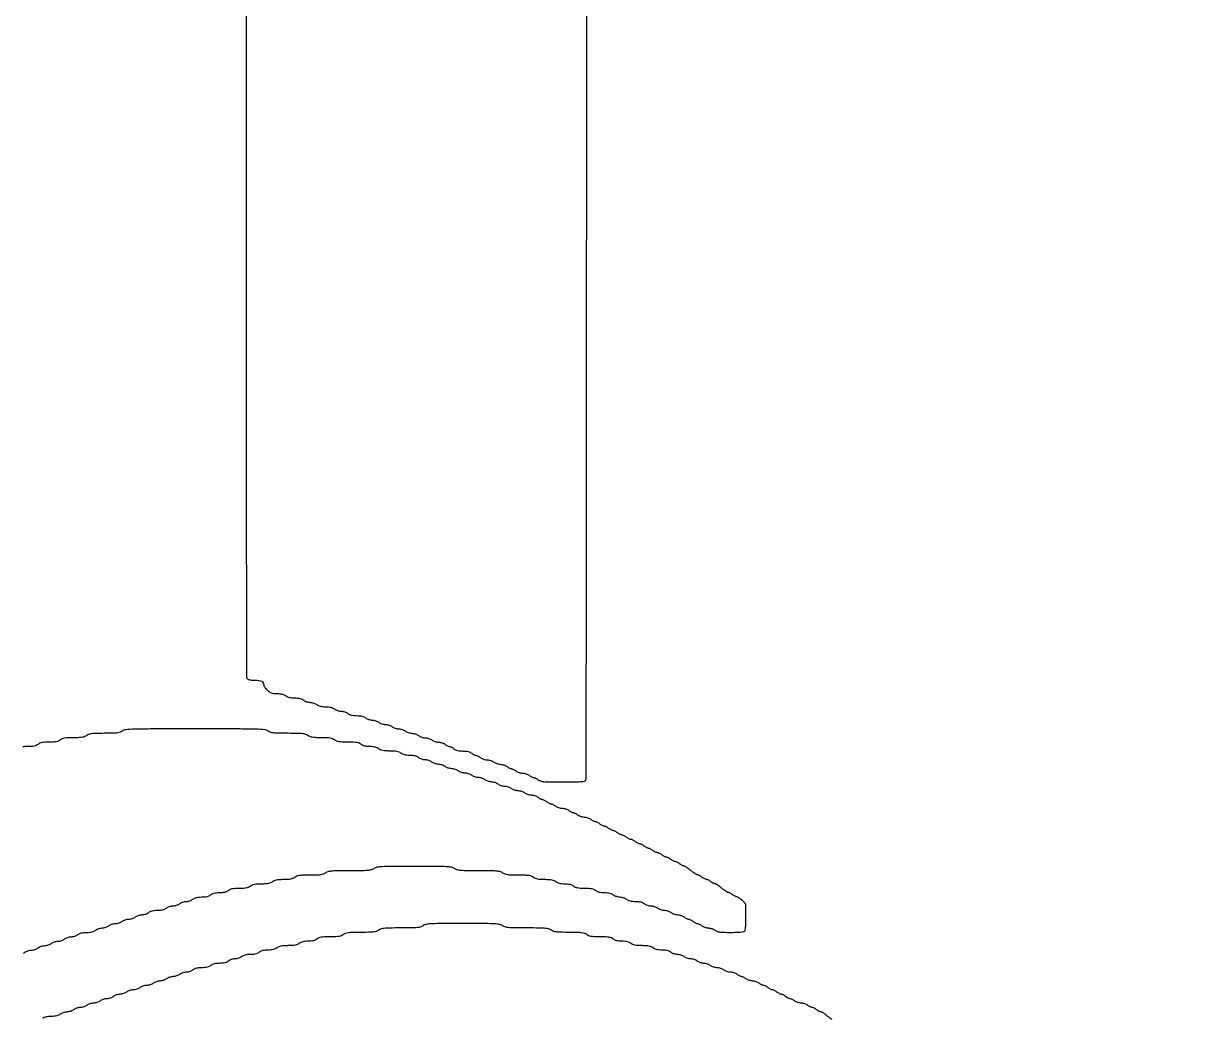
# Model space of a CAD drawing. Header units: millimetres. Extents: x 0 to 1000, y 0 to 588.
# Drawn here: x 643 to 827.9, y 154.7 to 311.2 of the extents above; entities that cross this region are included whole.
import ezdxf

# ---------------------------------------------------------------- set-up
doc = ezdxf.new("R2010")
doc.units = ezdxf.units.MM

msp = doc.modelspace()

# ---------------------------------------------------------------- linework, layer by layer
for points in [[(273.277, 483.9348, 0.000002), (273.2766, 337.614, 0.000002), (273.277, 191.2931, 0.198911)], [(677.9378, 384.1605, -0.000004), (677.9814, 359.4812, -0.000291)], [(678.0146, 331.4204, -0.000149), (678.025, 296.2615, 0.0001), (678.0339, 251.8119, 0.000492), (678.0687, 226.698, 0.00003), (678.113, 208.4186, 0.198266), (678.2336, 208.1285, 0.129855), (678.3728, 208.0476, 0.023553), (678.667, 207.9812, 0.023967), (679.0278, 207.9352, 0.019709), (679.4159, 207.9199, -0.028471), (680.0685, 207.8828, -0.089713), (680.4867, 207.7567, -0.145564), (680.7204, 207.5341, -0.130954), (680.8067, 207.2104, 0.118395), (680.8422, 207.0626, 0.028796), (680.9696, 206.8446, 0.027921), (681.1489, 206.6049, 0.024627), (681.3612, 206.3759, 0.030417), (681.7008, 206.082, 0.077115), (681.9867, 205.9263, 0.066691), (682.3306, 205.8525, 0.018568), (682.8824, 205.8299, -0.02012), (683.3539, 205.8089, -0.039058), (683.7256, 205.748, -0.047984), (684.0275, 205.6424, -0.057912), (684.2837, 205.486, 0.057976), (684.5384, 205.3305, 0.046828), (684.8408, 205.224, 0.038533), (685.2113, 205.1612, 0.020712), (685.6746, 205.1383, -0.020712), (686.1377, 205.1153, -0.038533), (686.5083, 205.0525, -0.046828), (686.8107, 204.946, -0.057976), (687.0653, 204.7906, 0.05391), (687.2759, 204.6597, 0.031665), (687.551, 204.5482, 0.031362), (687.8437, 204.4707, 0.045942), (688.1085, 204.4429, -0.045942), (688.3733, 204.4151, -0.031362), (688.6658, 204.3376, -0.031665), (688.941, 204.2261, -0.05391), (689.1516, 204.0952, 0.057976), (689.4063, 203.9397, 0.046828), (689.7087, 203.8332, 0.038533), (690.0792, 203.7704, 0.020712), (690.5424, 203.7474, -0.020712), (691.0056, 203.7246, -0.038533), (691.376, 203.6617, -0.046828), (691.6785, 203.5553, -0.057976), (691.9332, 203.3997, 0.05391), (692.1438, 203.2689, 0.031665), (692.4189, 203.1574, 0.031362), (692.7116, 203.0798, 0.045942), (692.9763, 203.052, -0.045942), (693.2411, 203.0243, -0.031362), (693.5337, 202.9467, -0.031665), (693.8089, 202.8352, -0.05391), (694.0195, 202.7044, 0.057976), (694.2741, 202.5489, 0.046828), (694.5765, 202.4425, 0.038533), (694.9471, 202.3796, 0.020712), (695.4102, 202.3567, -0.020712), (695.8735, 202.3337, -0.038533), (696.2439, 202.2709, -0.046828), (696.5464, 202.1644, -0.057976), (696.8011, 202.0089, 0.05391), (697.0116, 201.878, 0.031665), (697.2868, 201.7665, 0.031362), (697.5794, 201.689, 0.045942), (697.8442, 201.6612, -0.045942), (698.109, 201.6334, -0.031362), (698.4016, 201.5559, -0.031665), (698.6767, 201.4444, -0.05391), (698.8873, 201.3135, 0.05391), (699.0979, 201.1827, 0.031665), (699.3731, 201.0712, 0.031362), (699.6656, 200.9936, 0.045942), (699.9304, 200.9658, -0.045942), (700.1952, 200.9381, -0.031362), (700.4879, 200.8605, -0.031665), (700.7629, 200.749, -0.05391), (700.9736, 200.6182, 0.05391), (701.1841, 200.4872, 0.031665), (701.4593, 200.3757, 0.031362), (701.7519, 200.2981, 0.045942), (702.0166, 200.2704, -0.045942), (702.2814, 200.2426, -0.031362), (702.5741, 200.1651, -0.031665), (702.8493, 200.0535, -0.05391), (703.0598, 199.9227, 0.05391), (703.2703, 199.7918, 0.031665), (703.5455, 199.6803, 0.031362), (703.8382, 199.6028, 0.045942), (704.1029, 199.575, -0.045942), (704.3676, 199.5472, -0.031362), (704.6603, 199.4697, -0.031665), (704.9355, 199.3582, -0.05391), (705.146, 199.2273, 0.05391), (705.3565, 199.0965, 0.031665), (705.6317, 198.985, 0.031362), (705.9244, 198.9074, 0.045942), (706.1892, 198.8796, -0.045942), (706.4539, 198.8519, -0.031362), (706.7465, 198.7743, -0.031665), (707.0217, 198.6628, -0.05391), (707.2322, 198.5318, 0.05391), (707.4428, 198.401, 0.031665), (707.718, 198.2895, 0.031362), (708.0106, 198.2119, 0.045942), (708.2754, 198.1842, -0.045942), (708.5401, 198.1564, -0.031362), (708.8328, 198.0788, -0.031665), (709.1079, 197.9673, -0.05391), (709.3185, 197.8365, 0.025088), (709.504, 197.7057, 0.024961), (709.7021, 197.5941, 0.025753), (709.8844, 197.5143, 0.082945), (710.0139, 197.4888, -0.082945), (710.1433, 197.4632, -0.025753), (710.3258, 197.3835, -0.024961), (710.5237, 197.2718, -0.025088), (710.7093, 197.1411, 0.057976), (710.964, 196.9856, 0.046828), (711.2664, 196.8791, 0.038533), (711.6369, 196.8163, 0.020712), (712.1001, 196.7933, -0.020712), (712.5633, 196.7704, -0.038533), (712.9338, 196.7076, -0.046828), (713.2363, 196.6011, -0.057976), (713.4909, 196.4456, 0.025088), (713.6765, 196.315, 0.024961), (713.8745, 196.2033, 0.025753), (714.0569, 196.1235, 0.082945), (714.1864, 196.098, -0.082945), (714.3159, 196.0723, -0.025753), (714.4982, 195.9926, -0.024961), (714.6962, 195.8809, -0.025088), (714.8818, 195.7503, 0.05391), (715.0923, 195.6194, 0.031665), (715.3674, 195.5079, 0.031362), (715.6601, 195.4304, 0.045942), (715.9249, 195.4026, -0.045942), (716.1896, 195.3747, -0.031362), (716.4823, 195.2972, -0.031665), (716.7574, 195.1857, -0.05391), (716.968, 195.0548, 0.05391), (717.1786, 194.924, 0.031665), (717.4536, 194.8124, 0.031362), (717.7463, 194.7349, 0.045942), (718.0111, 194.7071, -0.045942), (718.2759, 194.6794, -0.031362), (718.5685, 194.6018, -0.031665), (718.8436, 194.4903, -0.05391), (719.0543, 194.3594, 0.025088), (719.2398, 194.2287, 0.024961), (719.4377, 194.1171, 0.025753), (719.6202, 194.0373, 0.082945), (719.7496, 194.0118, -0.082945), (719.8791, 193.9861, -0.025753), (720.0614, 193.9064, -0.024961), (720.2595, 193.7947, -0.025088), (720.445, 193.664, 0.05391), (720.6556, 193.5331, 0.031665), (720.9307, 193.4216, 0.031362), (721.2234, 193.3441, 0.045942), (721.4882, 193.3163, -0.045942), (721.753, 193.2885, -0.031362), (722.0455, 193.211, -0.031665), (722.3207, 193.0995, -0.05391), (722.5313, 192.9686, 0.025088), (722.7169, 192.838, 0.024961), (722.9148, 192.7262, 0.025753), (723.0972, 192.6464, 0.082945), (723.2267, 192.6209, -0.082945), (723.3561, 192.5953, -0.025753), (723.5386, 192.5156, -0.024961), (723.7365, 192.4039, -0.025088), (723.922, 192.2732, 0.097128), (724.2945, 192.084, 0.046796), (724.8231, 191.9861, 0.019787), (725.7272, 191.9409, 0.002295), (727.7555, 191.9294, 0.003413), (729.351, 191.9385, 0.011047), (730.4098, 191.9751, 0.010173), (731.1468, 192.0319, 0.173719), (731.363, 192.1342, 0.198537), (731.484, 192.4257, 0.000011), (731.5272, 222.7923, 0.000297), (731.5608, 264.4171, 0.00006), (731.5678, 338.3007, 0.000031), (731.5593, 434.6361, 0.00055)], [(643.044, 165.0213, 0.05391), (643.2545, 165.1522, -0.05391), (643.465, 165.2831, -0.031665), (643.7402, 165.3946, -0.031362), (644.0328, 165.4722, -0.045942), (644.2976, 165.4999, 0.045942), (644.5623, 165.5277, 0.031362), (644.855, 165.6053, 0.031665), (645.1302, 165.7168, 0.05391), (645.3407, 165.8476, -0.05391), (645.5513, 165.9785, -0.031665), (645.8264, 166.09, -0.031362), (646.1191, 166.1675, -0.045942), (646.3838, 166.1953, 0.045942), (646.6486, 166.2231, 0.031362), (646.9412, 166.3006, 0.031665), (647.2164, 166.4121, 0.05391), (647.427, 166.543, -0.05391), (647.6375, 166.6738, -0.031665), (647.9127, 166.7854, -0.031362), (648.2053, 166.8629, -0.045942), (648.4701, 166.8907, 0.045942), (648.7348, 166.9184, 0.031362), (649.0275, 166.996, 0.031665), (649.3027, 167.1075, 0.05391), (649.5132, 167.2385, -0.05391), (649.7237, 167.3693, -0.031665), (649.9989, 167.4808, -0.031362), (650.2916, 167.5584, -0.045942), (650.5563, 167.5861, 0.045942), (650.821, 167.6139, 0.031362), (651.1137, 167.6915, 0.031665), (651.3889, 167.803, 0.05391), (651.5994, 167.9338, -0.057976), (651.8541, 168.0892, -0.046828), (652.1566, 168.1957, -0.038533), (652.527, 168.2585, -0.020712), (652.9902, 168.2815, 0.020712), (653.4534, 168.3045, 0.038533), (653.8239, 168.3673, 0.046828), (654.1263, 168.4738, 0.057976), (654.3811, 168.6292, -0.05391), (654.5916, 168.7602, -0.031665), (654.8668, 168.8717, -0.031362), (655.1594, 168.9492, -0.045942), (655.4241, 168.977, 0.045942), (655.6889, 169.0048, 0.031362), (655.9816, 169.0823, 0.031665), (656.2568, 169.1938, 0.05391), (656.4673, 169.3247, -0.05391), (656.6778, 169.4555, -0.031665), (656.953, 169.567, -0.031362), (657.2457, 169.6446, -0.045942), (657.5104, 169.6724, 0.045942), (657.7751, 169.7001, 0.031362), (658.0678, 169.7777, 0.031665), (658.343, 169.8892, 0.05391), (658.5535, 170.02, -0.05391), (658.7641, 170.1509, -0.031665), (659.0392, 170.2624, -0.031362), (659.3319, 170.3399, -0.045942), (659.5967, 170.3678, 0.045942), (659.8614, 170.3956, 0.031362), (660.154, 170.4731, 0.031665), (660.4292, 170.5847, 0.05391), (660.6398, 170.7155, -0.05391), (660.8503, 170.8464, -0.031665), (661.1255, 170.9579, -0.031362), (661.4181, 171.0354, -0.045942), (661.6829, 171.0632, 0.045942), (661.9477, 171.091, 0.031362), (662.2403, 171.1685, 0.031665), (662.5154, 171.28, 0.05391), (662.726, 171.4109, -0.057976), (662.9807, 171.5663, -0.046828), (663.2832, 171.6728, -0.038533), (663.6536, 171.7356, -0.020712), (664.1168, 171.7586, 0.020712), (664.58, 171.7815, 0.038533), (664.9505, 171.8443, 0.046828), (665.2529, 171.9508, 0.057976), (665.5076, 172.1063, -0.05391), (665.7182, 172.2372, -0.031665), (665.9934, 172.3487, -0.031362), (666.2859, 172.4263, -0.045942), (666.5507, 172.454, 0.045942), (666.8155, 172.4818, 0.031362), (667.1082, 172.5593, 0.031665), (667.3833, 172.6709, 0.05391), (667.5939, 172.8017, -0.05391), (667.8044, 172.9326, -0.031665), (668.0796, 173.0441, -0.031362), (668.3723, 173.1216, -0.045942), (668.6369, 173.1494, 0.045942), (668.9017, 173.1772, 0.031362), (669.1944, 173.2547, 0.031665), (669.4696, 173.3662, 0.05391), (669.6801, 173.4971, -0.057976), (669.9347, 173.6526, -0.046828), (670.2372, 173.7591, -0.038533), (670.6077, 173.8219, -0.020712), (671.0709, 173.8449, 0.020712), (671.5341, 173.8677, 0.038533), (671.9046, 173.9306, 0.046828), (672.207, 174.0371, 0.057976), (672.4618, 174.1926, -0.057976), (672.7164, 174.348, -0.046828), (673.0188, 174.4545, -0.038533), (673.3894, 174.5173, -0.020712), (673.8525, 174.5402, 0.020712), (674.3158, 174.5632, 0.038533), (674.6862, 174.626, 0.046828), (674.9887, 174.7325, 0.057976), (675.2433, 174.8879, -0.063663), (675.5248, 175.0554, -0.053074), (675.8572, 175.1594, -0.036266), (676.3074, 175.2159, -0.011617), (676.9819, 175.2356, 0.011617), (677.6563, 175.2554, 0.036266), (678.1066, 175.3119, 0.053074), (678.4389, 175.4159, 0.063663), (678.7204, 175.5834, -0.063663), (679.0018, 175.7508, -0.053074), (679.3343, 175.8548, -0.036266), (679.7845, 175.9114, -0.011617), (680.4589, 175.9311, 0.011617), (681.1333, 175.9507, 0.036266), (681.5837, 176.0072, 0.053074), (681.916, 176.1113, 0.063663), (682.1974, 176.2788, -0.063663), (682.4789, 176.4462, -0.053074), (682.8113, 176.5503, -0.036266), (683.2616, 176.6068, -0.011617), (683.9359, 176.6264, 0.011617), (684.6104, 176.6461, 0.036266), (685.0607, 176.7027, 0.053074), (685.393, 176.8067, 0.063663), (685.6746, 176.9741, -0.076002), (685.9931, 177.1532, -0.054674), (686.3889, 177.2547, -0.029102), (686.9935, 177.3055, -0.005414), (688.1085, 177.3219, 0.005414), (689.2234, 177.3383, 0.029102), (689.8281, 177.389, 0.054674), (690.2238, 177.4906, 0.076002), (690.5424, 177.6696, -0.097022), (690.9146, 177.8589, -0.046599), (691.4434, 177.9571, -0.019784), (692.3469, 178.0033, -0.002313), (694.3672, 178.0173, 0.002313), (696.3874, 178.0313, 0.019784), (697.2909, 178.0774, 0.046599), (697.8197, 178.1758, 0.097022), (698.1919, 178.365, -0.120963), (698.6334, 178.5637, -0.032016), (699.4071, 178.6557, -0.012496), (700.8234, 178.6972, -0.001071), (704.4506, 178.705, -0.001071), (708.0777, 178.6972, -0.012496), (709.494, 178.6557, -0.032016), (710.2678, 178.5637, -0.120963), (710.7093, 178.365, 0.097022), (711.0815, 178.1758, 0.046599), (711.6103, 178.0774, 0.019784), (712.5139, 178.0313, 0.002313), (714.5341, 178.0173, -0.002313), (716.5543, 178.0033, -0.019784), (717.4578, 177.9571, -0.046599), (717.9865, 177.8589, -0.097022), (718.3588, 177.6696, 0.076002), (718.6773, 177.4906, 0.054674), (719.0732, 177.389, 0.029102), (719.6778, 177.3383, 0.005414), (720.7928, 177.3219, -0.005414), (721.9077, 177.3055, -0.029102), (722.5124, 177.2547, -0.054674), (722.9082, 177.1532, -0.076002), (723.2267, 176.9741, 0.063663), (723.5081, 176.8067, 0.053074), (723.8404, 176.7027, 0.036266), (724.2908, 176.6461, 0.011617), (724.9652, 176.6264, -0.011617), (725.6396, 176.6068, -0.036266), (726.09, 176.5503, -0.053074), (726.4223, 176.4462, -0.063663), (726.7037, 176.2788, 0.057976), (726.9584, 176.1233, 0.046828), (727.2609, 176.0168, 0.038533), (727.6313, 175.954, 0.020712), (728.0946, 175.9311, -0.020712), (728.5577, 175.9081, -0.038533), (728.9283, 175.8453, -0.046828), (729.2306, 175.7388, -0.057976), (729.4854, 175.5834, 0.063663), (729.7669, 175.4159, 0.053074), (730.0992, 175.3119, 0.036266), (730.5495, 175.2554, 0.011617), (731.2239, 175.2356, -0.011617), (731.8984, 175.2159, -0.036266), (732.3486, 175.1594, -0.053074), (732.681, 175.0554, -0.063663), (732.9624, 174.8879, 0.057976), (733.2171, 174.7325, 0.046828), (733.5196, 174.626, 0.038533), (733.89, 174.5632, 0.020712), (734.3533, 174.5402, -0.020712), (734.8164, 174.5173, -0.038533), (735.187, 174.4545, -0.046828), (735.4894, 174.348, -0.057976), (735.744, 174.1926, 0.05391), (735.9547, 174.0617, 0.031665), (736.2298, 173.9502, 0.031362), (736.5224, 173.8726, 0.045942), (736.7872, 173.8449, -0.045942), (737.052, 173.8171, -0.031362), (737.3446, 173.7395, -0.031665), (737.6197, 173.628, -0.05391), (737.8303, 173.4971, 0.057976), (738.085, 173.3417, 0.046828), (738.3875, 173.2352, 0.038533), (738.7579, 173.1724, 0.020712), (739.2212, 173.1494, -0.020712), (739.6843, 173.1264, -0.038533), (740.0549, 173.0636, -0.046828), (740.3572, 172.9571, -0.057976), (740.6119, 172.8017, 0.05391), (740.8225, 172.6709, 0.031665), (741.0977, 172.5593, 0.031362), (741.3903, 172.4818, 0.045942), (741.655, 172.454, -0.045942), (741.9198, 172.4263, -0.031362), (742.2125, 172.3487, -0.031665), (742.4876, 172.2372, -0.05391), (742.6982, 172.1063, 0.05391), (742.9087, 171.9754, 0.031665), (743.1839, 171.8639, 0.031362), (743.4766, 171.7863, 0.045942), (743.7413, 171.7586, -0.045942), (744.006, 171.7308, -0.031362), (744.2987, 171.6532, -0.031665), (744.5739, 171.5417, -0.05391), (744.7844, 171.4109, 0.05391), (744.9949, 171.28, 0.031665), (745.2701, 171.1685, 0.031362), (745.5628, 171.091, 0.045942), (745.8276, 171.0632, -0.045942), (746.0923, 171.0354, -0.031362), (746.3849, 170.9579, -0.031665), (746.6601, 170.8464, -0.05391), (746.8706, 170.7155, 0.025088), (747.0562, 170.5848, 0.024961), (747.2542, 170.4731, 0.025753), (747.4366, 170.3934, 0.082945), (747.5661, 170.3678, -0.082945), (747.6955, 170.3422, -0.025753), (747.8779, 170.2624, -0.024961), (748.0759, 170.1508, -0.025088), (748.2615, 170.02, 0.025088), (748.447, 169.8894, 0.024961), (748.645, 169.7777, 0.025753), (748.8274, 169.698, 0.082945), (748.9568, 169.6724, -0.082945), (749.0863, 169.6468, -0.025753), (749.2687, 169.567, -0.024961), (749.4668, 169.4553, -0.025088), (749.6523, 169.3247, 0.05391), (749.8628, 169.1938, 0.031665), (750.138, 169.0823, 0.031362), (750.4307, 169.0048, 0.045942), (750.6953, 168.977, -0.045942), (750.9601, 168.9492, -0.031362), (751.2528, 168.8717, -0.031665), (751.528, 168.7602, -0.05391), (751.7385, 168.6292, 0.076075), (752.0574, 168.45, 0.055116), (752.453, 168.349, 0.029148), (753.0583, 168.2996, 0.005341), (754.1811, 168.2854, 0.006849), (755.0779, 168.2959, 0.016662), (755.738, 168.3348, 0.017494), (756.2132, 168.3956, 0.157103), (756.3978, 168.4901, 0.157073), (756.4924, 168.6747, 0.017189), (756.5539, 169.1536, 0.016518), (756.5941, 169.8172, 0.006845), (756.6064, 170.7161), (756.6064, 172.7335), (756.0331, 173.2891, 0.019878), (755.7951, 173.5022, 0.023697), (755.554, 173.6827, 0.023422), (755.3399, 173.8136, 0.122235), (755.2073, 173.8487, -0.086458), (755.0812, 173.8726, -0.025927), (754.9013, 173.9513, -0.025143), (754.7051, 174.0621, -0.024826), (754.5202, 174.1926, 0.023325), (754.3363, 174.323, 0.024292), (754.1436, 174.4337, 0.024901), (753.9686, 174.5127, 0.089602), (753.8488, 174.5364, -0.127395), (753.7132, 174.5739, -0.014214), (753.4377, 174.7434, -0.016549), (753.1169, 174.9691, -0.012705), (752.7817, 175.2356, 0.012705), (752.4463, 175.5022, 0.016549), (752.1255, 175.7279, 0.014214), (751.85, 175.8974, 0.127395), (751.7144, 175.9349, -0.089602), (751.5946, 175.9585, -0.024901), (751.4195, 176.0376, -0.024292), (751.2269, 176.1483, -0.023325), (751.0431, 176.2788, 0.025088), (750.8576, 176.4095, 0.024961), (750.6596, 176.5211, 0.025753), (750.4771, 176.6009, 0.082945), (750.3477, 176.6264, -0.082945), (750.2182, 176.6521, -0.025753), (750.0359, 176.7318, -0.024961), (749.8378, 176.8435, -0.025088), (749.6523, 176.9741, 0.023325), (749.4685, 177.1045, 0.024292), (749.2758, 177.2154, 0.024901), (749.1007, 177.2944, 0.089602), (748.981, 177.318, -0.127395), (748.8453, 177.3556, -0.014214), (748.5698, 177.525, -0.016549), (748.2492, 177.7507, -0.012705), (747.9138, 178.0173, 0.012705), (747.5784, 178.2839, 0.016549), (747.2576, 178.5096, 0.014214), (746.9821, 178.6791, 0.127395), (746.8465, 178.7166, -0.089602), (746.7268, 178.7402, -0.024901), (746.5517, 178.8191, -0.024292), (746.359, 178.93, -0.023325), (746.1752, 179.0604, 0.025088), (745.9897, 179.1911, 0.024961), (745.7917, 179.3028, 0.025753), (745.6092, 179.3825, 0.082945), (745.4798, 179.4081, -0.082945), (745.3503, 179.4336, -0.025753), (745.168, 179.5134, -0.024961), (744.9699, 179.6252, -0.025088), (744.7844, 179.7558, 0.025088), (744.5989, 179.8865, 0.024961), (744.4008, 179.9982, 0.025753), (744.2185, 180.078, 0.082945), (744.089, 180.1035, -0.082945), (743.9595, 180.1291, -0.025753), (743.7771, 180.2088, -0.024961), (743.5791, 180.3205, -0.025088), (743.3936, 180.4513, 0.025088), (743.208, 180.5819, 0.024961), (743.01, 180.6936, 0.025753), (742.8277, 180.7733, 0.082945), (742.6982, 180.799, -0.082945), (742.5687, 180.8245, -0.025753), (742.3863, 180.9043, -0.024961), (742.1883, 181.0159, -0.025088), (742.0027, 181.1466, 0.025088), (741.8172, 181.2773, 0.024961), (741.6192, 181.389, 0.025753), (741.4368, 181.4688, 0.082945), (741.3074, 181.4943, -0.082945), (741.1779, 181.52, -0.025753), (740.9955, 181.5996, -0.024961), (740.7975, 181.7114, -0.025088), (740.6119, 181.842, 0.025088), (740.4264, 181.9727, 0.024961), (740.2284, 182.0845, 0.025753), (740.046, 182.1642, 0.082945), (739.9165, 182.1898, -0.082945), (739.7871, 182.2153, -0.025753), (739.6046, 182.2951, -0.024961), (739.4067, 182.4067, -0.025088), (739.2212, 182.5375, 0.025088), (739.0355, 182.6681, 0.024961), (738.8376, 182.7798, 0.025753), (738.6551, 182.8595, 0.082945), (738.5257, 182.8852, -0.082945), (738.3962, 182.9108, -0.025753), (738.2139, 182.9905, -0.024961), (738.0159, 183.1022, -0.025088), (737.8303, 183.2328, 0.025088), (737.6448, 183.3636, 0.024961), (737.4468, 183.4752, 0.025753), (737.2643, 183.555, 0.082945), (737.1349, 183.5805, -0.082945), (737.0054, 183.6062, -0.025753), (736.8231, 183.6858, -0.024961), (736.625, 183.7976, -0.025088), (736.4395, 183.9283, 0.025088), (736.2539, 184.0589, 0.024961), (736.0559, 184.1707, 0.025753), (735.8736, 184.2504, 0.082945), (735.744, 184.276, -0.082945), (735.6146, 184.3015, -0.025753), (735.4322, 184.3813, -0.024961), (735.2342, 184.493, -0.025088), (735.0486, 184.6237, 0.025088), (734.8631, 184.7544, 0.024961), (734.6651, 184.866, 0.025753), (734.4827, 184.9458, 0.082945), (734.3533, 184.9714, -0.082945), (734.2238, 184.997, -0.025753), (734.0414, 185.0767, -0.024961), (733.8433, 185.1884, -0.025088), (733.6578, 185.319, 0.025088), (733.4723, 185.4498, 0.024961), (733.2742, 185.5615, 0.025753), (733.0919, 185.6412, 0.082945), (732.9624, 185.6668, -0.082945), (732.833, 185.6924, -0.025753), (732.6505, 185.7722, -0.024961), (732.4526, 185.8838, -0.025088), (732.267, 186.0145, 0.05391), (732.0564, 186.1454, 0.031665), (731.7813, 186.2569, 0.031362), (731.4887, 186.3344, 0.045942), (731.2239, 186.3622, -0.045942), (730.9591, 186.39, -0.031362), (730.6665, 186.4675, -0.031665), (730.3913, 186.579, -0.05391), (730.1808, 186.7099, 0.025088), (729.9952, 186.8406, 0.024961), (729.7972, 186.9522, 0.025753), (729.6149, 187.032, 0.082945), (729.4854, 187.0577, -0.082945), (729.3559, 187.0832, -0.025753), (729.1735, 187.163, -0.024961), (728.9755, 187.2746, -0.025088), (728.7899, 187.4054, 0.05391), (728.5794, 187.5362, 0.031665), (728.3042, 187.6477, 0.031362), (728.0116, 187.7253, 0.045942), (727.7469, 187.753, -0.045942), (727.4821, 187.7808, -0.031362), (727.1894, 187.8584, -0.031665), (726.9143, 187.9699, -0.05391), (726.7037, 188.1007, 0.025088), (726.5182, 188.2315, 0.024961), (726.3202, 188.3431, 0.025753), (726.1378, 188.4229, 0.082945), (726.0084, 188.4484, -0.082945), (725.8789, 188.474, -0.025753), (725.6965, 188.5537, -0.024961), (725.4984, 188.6655, -0.025088), (725.3129, 188.7962, 0.025088), (725.1273, 188.9268, 0.024961), (724.9293, 189.0386, 0.025753), (724.747, 189.1182, 0.082945), (724.6175, 189.1439, -0.082945), (724.4881, 189.1694, -0.025753), (724.3056, 189.2492, -0.024961), (724.1077, 189.3608, -0.025088), (723.922, 189.4916, 0.05391), (723.7115, 189.6224, 0.031665), (723.4364, 189.7339, 0.031362), (723.1438, 189.8115, 0.045942), (722.879, 189.8392, -0.045942), (722.6142, 189.867, -0.031362), (722.3215, 189.9446, -0.031665), (722.0464, 190.0561, -0.05391), (721.8358, 190.1869, 0.05391), (721.6253, 190.3179, 0.031665), (721.3502, 190.4294, 0.031362), (721.0575, 190.5069, 0.045942), (720.7928, 190.5347, -0.045942), (720.528, 190.5625, -0.031362), (720.2353, 190.64, -0.031665), (719.9602, 190.7515, -0.05391), (719.7496, 190.8824, 0.05391), (719.5391, 191.0132, 0.031665), (719.264, 191.1248, 0.031362), (718.9713, 191.2023, 0.045942), (718.7065, 191.2301, -0.045942), (718.4418, 191.2579, -0.031362), (718.1491, 191.3354, -0.031665), (717.874, 191.4469, -0.05391), (717.6634, 191.5778, 0.05391), (717.4528, 191.7086, 0.031665), (717.1777, 191.8201, 0.031362), (716.8851, 191.8977, 0.045942), (716.6203, 191.9254, -0.045942), (716.3555, 191.9532, -0.031362), (716.0629, 192.0308, -0.031665), (715.7878, 192.1423, -0.05391), (715.5771, 192.2732, 0.05391), (715.3666, 192.4041, 0.031665), (715.0914, 192.5156, 0.031362), (714.7989, 192.5931, 0.045942), (714.5341, 192.6209, -0.045942), (714.2693, 192.6487, -0.031362), (713.9766, 192.7262, -0.031665), (713.7015, 192.8378, -0.05391), (713.4909, 192.9686, 0.05391), (713.2804, 193.0995, 0.031665), (713.0052, 193.211, 0.031362), (712.7126, 193.2885, 0.045942), (712.4479, 193.3163, -0.045942), (712.1831, 193.3441, -0.031362), (711.8904, 193.4216, -0.031665), (711.6152, 193.5331, -0.05391), (711.4047, 193.664, 0.05391), (711.1942, 193.7949, 0.031665), (710.919, 193.9064, 0.031362), (710.6264, 193.984, 0.045942), (710.3616, 194.0118, -0.045942), (710.0969, 194.0395, -0.031362), (709.8042, 194.1171, -0.031665), (709.529, 194.2286, -0.05391), (709.3185, 194.3594, 0.05391), (709.1079, 194.4903, 0.031665), (708.8328, 194.6018, 0.031362), (708.5401, 194.6794, 0.045942), (708.2754, 194.7071, -0.045942), (708.0106, 194.7349, -0.031362), (707.718, 194.8124, -0.031665), (707.4428, 194.924, -0.05391), (707.2322, 195.0548, 0.05391), (707.0217, 195.1857, 0.031665), (706.7465, 195.2972, 0.031362), (706.4539, 195.3747, 0.045942), (706.1892, 195.4026, -0.045942), (705.9244, 195.4304, -0.031362), (705.6317, 195.5079, -0.031665), (705.3565, 195.6194, -0.05391), (705.146, 195.7503, 0.057976), (704.8913, 195.9057, 0.046828), (704.5888, 196.0122, 0.038533), (704.2184, 196.075, 0.020712), (703.7552, 196.098, -0.020712), (703.292, 196.1209, -0.038533), (702.9215, 196.1837, -0.046828), (702.6191, 196.2902, -0.057976), (702.3643, 196.4456, 0.063663), (702.0829, 196.6131, 0.053074), (701.7506, 196.7172, 0.036266), (701.3002, 196.7737, 0.011617), (700.6258, 196.7933, -0.011617), (699.9515, 196.8131, -0.036266), (699.5011, 196.8696, -0.053074), (699.1687, 196.9736, -0.063663), (698.8873, 197.1411, 0.057976), (698.6326, 197.2965, 0.046828), (698.3302, 197.403, 0.038533), (697.9597, 197.4658, 0.020712), (697.4965, 197.4888, -0.020712), (697.0333, 197.5118, -0.038533), (696.6629, 197.5746, -0.046828), (696.3604, 197.6811, -0.057976), (696.1057, 197.8365, 0.069872), (695.8041, 198.0109, 0.05496), (695.4404, 198.1135, 0.032567), (694.9122, 198.1665, 0.007562), (694.0195, 198.1842, -0.007562), (693.1267, 198.2019, -0.032567), (692.5985, 198.2549, -0.05496), (692.2348, 198.3575, -0.069872), (691.9332, 198.5318, 0.069872), (691.6317, 198.7063, 0.05496), (691.2679, 198.8089, 0.032567), (690.7396, 198.8619, 0.007562), (689.847, 198.8796, -0.007562), (688.9543, 198.8973, -0.032567), (688.426, 198.9504, -0.05496), (688.0623, 199.0529, -0.069872), (687.7608, 199.2273, 0.087291), (687.4134, 199.4124, 0.051261), (686.952, 199.5123, 0.023648), (686.197, 199.5602, 0.003303), (684.6314, 199.575, -0.003303), (683.0658, 199.5899, -0.023648), (682.3109, 199.6377, -0.051261), (681.8494, 199.7376, -0.087291), (681.5021, 199.9227, 0.144205), (680.9673, 200.1346, 0.015328), (679.6166, 200.2162, 0.006923), (677.1007, 200.2558, 0.000482), (670.0278, 200.2627, 0.000482), (662.9549, 200.2558, 0.006923), (660.4391, 200.2162, 0.015328), (659.0882, 200.1346, 0.144205), (658.5535, 199.9227, -0.081835), (658.2199, 199.7402, -0.053258), (657.7916, 199.6396, -0.026138), (657.1114, 199.5905, -0.004134), (655.7719, 199.575, 0.004134), (654.4324, 199.5595, 0.026138), (653.7523, 199.5104, 0.053258), (653.3238, 199.4098, 0.081835), (652.9902, 199.2273, -0.069872), (652.6886, 199.0529, -0.05496), (652.325, 198.9504, -0.032567), (651.7967, 198.8973, -0.007562), (650.904, 198.8796, 0.007562), (650.0113, 198.8619, 0.032567), (649.4831, 198.8089, 0.05496), (649.1194, 198.7063, 0.069872), (648.8177, 198.5318, -0.063663), (648.5363, 198.3645, -0.053074), (648.204, 198.2604, -0.036266), (647.7536, 198.2038, -0.011617), (647.0792, 198.1842, 0.011617), (646.4048, 198.1645, 0.036266), (645.9546, 198.108, 0.053074), (645.6221, 198.004, 0.063663), (645.3407, 197.8365, -0.063663), (645.0592, 197.669, -0.053074), (644.7269, 197.565, -0.036266), (644.2766, 197.5085, -0.011617), (643.6022, 197.4888, 0.011617), (642.9277, 197.4691, 0.036266)], [(770.1276, 154.5765, -0.016549), (769.8068, 154.8021, -0.012705), (769.4715, 155.0687, 0.012705), (769.1361, 155.3353, 0.016549), (768.8153, 155.561, 0.014214), (768.5399, 155.7305, 0.127395), (768.4042, 155.768, -0.089602), (768.2845, 155.7916, -0.024901), (768.1094, 155.8706, -0.024292), (767.9167, 155.9814, -0.023325), (767.733, 156.1119, 0.025088), (767.5474, 156.2425, 0.024961), (767.3494, 156.3542, 0.025753), (767.167, 156.434, 0.082945), (767.0375, 156.4595, -0.082945), (766.908, 156.4852, -0.025753), (766.7257, 156.5649, -0.024961), (766.5277, 156.6766, -0.025088), (766.3421, 156.8072, 0.05391), (766.1316, 156.9382, 0.031665), (765.8564, 157.0497, 0.031362), (765.5638, 157.1272, 0.045942), (765.299, 157.155, -0.045942), (765.0342, 157.1828, -0.031362), (764.7416, 157.2603, -0.031665), (764.4665, 157.3719, -0.05391), (764.2559, 157.5027, 0.025088), (764.0703, 157.6333, 0.024961), (763.8724, 157.7451, 0.025753), (763.6899, 157.8248, 0.082945), (763.5605, 157.8504, -0.082945), (763.431, 157.876, -0.025753), (763.2487, 157.9557, -0.024961), (763.0506, 158.0674, -0.025088), (762.8651, 158.1981, 0.025088), (762.6796, 158.3288, 0.024961), (762.4815, 158.4404, 0.025753), (762.2991, 158.5202, 0.082945), (762.1696, 158.5458, -0.082945), (762.0402, 158.5714, -0.025753), (761.8578, 158.6511, -0.024961), (761.6598, 158.7628, -0.025088), (761.4743, 158.8935, 0.025088), (761.2887, 159.0242, 0.024961), (761.0907, 159.1359, 0.025753), (760.9084, 159.2156, 0.082945), (760.7788, 159.2412, -0.082945), (760.6493, 159.2668, -0.025753), (760.467, 159.3465, -0.024961), (760.269, 159.4583, -0.025088), (760.0834, 159.5889, 0.025088), (759.8979, 159.7196, 0.024961), (759.6998, 159.8313, 0.025753), (759.5175, 159.9111, 0.082945), (759.3881, 159.9366, -0.082945), (759.2586, 159.9622, -0.025753), (759.0762, 160.0419, -0.024961), (758.8781, 160.1536, -0.025088), (758.6926, 160.2843, 0.05391), (758.482, 160.4152, 0.031665), (758.2069, 160.5267, 0.031362), (757.9142, 160.6043, 0.045942), (757.6495, 160.6321, -0.045942), (757.3847, 160.6598, -0.031362), (757.0921, 160.7374, -0.031665), (756.8169, 160.8489, -0.05391), (756.6064, 160.9797, 0.025088), (756.4208, 161.1104, 0.024961), (756.2228, 161.2221, 0.025753), (756.0405, 161.3019, 0.082945), (755.911, 161.3274, -0.082945), (755.7816, 161.3531, -0.025753), (755.5991, 161.4327, -0.024961), (755.4011, 161.5445, -0.025088), (755.2155, 161.6751, 0.05391), (755.005, 161.806, 0.031665), (754.7298, 161.9175, 0.031362), (754.4372, 161.995, 0.045942), (754.1725, 162.0229, -0.045942), (753.9077, 162.0507, -0.031362), (753.615, 162.1282, -0.031665), (753.3399, 162.2397, -0.05391), (753.1293, 162.3706, 0.05391), (752.9188, 162.5014, 0.031665), (752.6436, 162.6129, 0.031362), (752.351, 162.6905, 0.045942), (752.0862, 162.7183, -0.045942), (751.8215, 162.746, -0.031362), (751.5288, 162.8236, -0.031665), (751.2537, 162.9351, -0.05391), (751.0431, 163.066, 0.05391), (750.8325, 163.1968, 0.031665), (750.5574, 163.3083, 0.031362), (750.2648, 163.3859, 0.045942), (750, 163.4136, -0.045942), (749.7352, 163.4414, -0.031362), (749.4426, 163.519, -0.031665), (749.1675, 163.6305, -0.05391), (748.9568, 163.7614, 0.05391), (748.7463, 163.8923, 0.031665), (748.4711, 164.0038, 0.031362), (748.1786, 164.0813, 0.045942), (747.9138, 164.1091, -0.045942), (747.649, 164.1369, -0.031362), (747.3563, 164.2144, -0.031665), (747.0811, 164.3259, -0.05391), (746.8706, 164.4568, 0.05391), (746.6601, 164.5876, 0.031665), (746.3849, 164.6992, 0.031362), (746.0923, 164.7767, 0.045942), (745.8276, 164.8045, -0.045942), (745.5628, 164.8322, -0.031362), (745.2701, 164.9098, -0.031665), (744.9949, 165.0213, -0.05391), (744.7844, 165.1522, 0.057976), (744.5298, 165.3077, 0.046828), (744.2273, 165.4142, 0.038533), (743.8568, 165.477, 0.020712), (743.3936, 165.4999, -0.020712), (742.9304, 165.5228, -0.038533), (742.5599, 165.5857, -0.046828), (742.2575, 165.6922, -0.057976), (742.0027, 165.8476, 0.063663), (741.7213, 166.015, 0.053074), (741.389, 166.1192, 0.036266), (740.9386, 166.1757, 0.011617), (740.2642, 166.1953, -0.011617), (739.5898, 166.215, -0.036266), (739.1396, 166.2715, -0.053074), (738.8071, 166.3756, -0.063663), (738.5257, 166.543, 0.057976), (738.271, 166.6984, 0.046828), (737.9685, 166.8049, 0.038533), (737.5981, 166.8678, 0.020712), (737.1349, 166.8907, -0.020712), (736.6717, 166.9136, -0.038533), (736.3012, 166.9764, -0.046828), (735.9988, 167.0829, -0.057976), (735.744, 167.2385, 0.069872), (735.4425, 167.4128, 0.05496), (735.0788, 167.5154, 0.032567), (734.5506, 167.5684, 0.007562), (733.6578, 167.5861, -0.007562), (732.7652, 167.6038, -0.032567), (732.2368, 167.6569, -0.05496), (731.8733, 167.7594, -0.069872), (731.5716, 167.9338, 0.081835), (731.238, 168.1163, 0.053258), (730.8096, 168.2169, 0.026138), (730.1295, 168.266, 0.004134), (728.7899, 168.2815, -0.004134), (727.4505, 168.297, -0.026138), (726.7703, 168.3461, -0.053258), (726.3418, 168.4468, -0.081835), (726.0084, 168.6292, 0.097022), (725.6361, 168.8185, 0.046599), (725.1073, 168.9167, 0.019784), (724.2038, 168.963, 0.002313), (722.1835, 168.977, -0.002313), (720.1633, 168.9909, -0.019784), (719.2598, 169.0371, -0.046599), (718.7311, 169.1354, -0.097022), (718.3588, 169.3247, 0.120963), (717.9173, 169.5235, 0.032016), (717.1436, 169.6154, 0.012496), (715.7273, 169.6569, 0.001071), (712.1001, 169.6647, 0.001071), (708.473, 169.6569, 0.012496), (707.0567, 169.6154, 0.032016), (706.2829, 169.5235, 0.120963), (705.8415, 169.3247, -0.09235), (705.4813, 169.1373, -0.048983), (704.9863, 169.0383, -0.021556), (704.1569, 168.9913, -0.002729), (702.3643, 168.977, 0.002729), (700.5719, 168.9626, 0.021556), (699.7424, 168.9157, 0.048983), (699.2475, 168.8166, 0.09235), (698.8873, 168.6292, -0.081835), (698.5538, 168.4468, -0.053258), (698.1254, 168.3461, -0.026138), (697.4452, 168.297, -0.004134), (696.1057, 168.2815, 0.004134), (694.7661, 168.266, 0.026138), (694.086, 168.2169, 0.053258), (693.6576, 168.1163, 0.081835), (693.324, 167.9338, -0.069872), (693.0224, 167.7594, -0.05496), (692.6588, 167.6569, -0.032567), (692.1305, 167.6038, -0.007562), (691.2378, 167.5861, 0.007562), (690.3451, 167.5684, 0.032567), (689.8169, 167.5154, 0.05496), (689.4532, 167.4128, 0.069872), (689.1516, 167.2385, -0.057976), (688.8969, 167.0829, -0.046828), (688.5945, 166.9764, -0.038533), (688.2239, 166.9136, -0.020712), (687.7608, 166.8907, 0.020712), (687.2975, 166.8678, 0.038533), (686.9271, 166.8049, 0.046828), (686.6246, 166.6984, 0.057976), (686.3699, 166.543, -0.063663), (686.0885, 166.3756, -0.053074), (685.7562, 166.2715, -0.036266), (685.3059, 166.215, -0.011617), (684.6314, 166.1953, 0.011617), (683.957, 166.1757, 0.036266), (683.5067, 166.1192, 0.053074), (683.1744, 166.015, 0.063663), (682.8929, 165.8476, -0.057976), (682.6381, 165.6922, -0.046828), (682.3358, 165.5857, -0.038533), (681.9652, 165.5228, -0.020712), (681.5021, 165.4999, 0.020712), (681.0389, 165.477, 0.038533), (680.6684, 165.4142, 0.046828), (680.366, 165.3077, 0.057976), (680.1112, 165.1522, -0.057976), (679.8566, 164.9967, -0.046828), (679.5541, 164.8902, -0.038533), (679.1836, 164.8274, -0.020712), (678.7204, 164.8045, 0.020712), (678.2572, 164.7815, 0.038533), (677.8867, 164.7187, 0.046828), (677.5843, 164.6122, 0.057976), (677.3295, 164.4568, -0.05391), (677.119, 164.3259, -0.031665), (676.8439, 164.2144, -0.031362), (676.5513, 164.1369, -0.045942), (676.2865, 164.1091, 0.045942), (676.0217, 164.0813, 0.031362), (675.729, 164.0038, 0.031665), (675.454, 163.8923, 0.05391), (675.2433, 163.7614, -0.057976), (674.9887, 163.6059, -0.046828), (674.6862, 163.4994, -0.038533), (674.3158, 163.4366, -0.020712), (673.8525, 163.4136, 0.020712), (673.3894, 163.3907, 0.038533), (673.0188, 163.3279, 0.046828), (672.7164, 163.2214, 0.057976), (672.4618, 163.066, -0.057976), (672.207, 162.9105, -0.046828), (671.9046, 162.804, -0.038533), (671.5341, 162.7412, -0.020712), (671.0709, 162.7183, 0.020712), (670.6077, 162.6953, 0.038533), (670.2372, 162.6325, 0.046828), (669.9347, 162.526, 0.057976), (669.6801, 162.3706, -0.05391), (669.4696, 162.2397, -0.031665), (669.1944, 162.1282, -0.031362), (668.9017, 162.0507, -0.045942), (668.6369, 162.0229, 0.045942), (668.3723, 161.995, 0.031362), (668.0796, 161.9175, 0.031665), (667.8044, 161.806, 0.05391), (667.5939, 161.6751, -0.05391), (667.3833, 161.5443, -0.031665), (667.1082, 161.4327, -0.031362), (666.8155, 161.3552, -0.045942), (666.5507, 161.3274, 0.045942), (666.2859, 161.2997, 0.031362), (665.9934, 161.2221, 0.031665), (665.7182, 161.1106, 0.05391), (665.5076, 160.9797, -0.05391), (665.297, 160.8489, -0.031665), (665.0219, 160.7374, -0.031362), (664.7293, 160.6598, -0.045942), (664.4645, 160.6321, 0.045942), (664.1997, 160.6043, 0.031362), (663.9071, 160.5267, 0.031665), (663.6319, 160.4152, 0.05391), (663.4214, 160.2843, -0.05391), (663.2108, 160.1534, -0.031665), (662.9357, 160.0419, -0.031362), (662.643, 159.9644, -0.045942), (662.3783, 159.9366, 0.045942), (662.1135, 159.9088, 0.031362), (661.8209, 159.8313, 0.031665), (661.5457, 159.7198, 0.05391), (661.3352, 159.5889, -0.05391), (661.1246, 159.4581, -0.031665), (660.8495, 159.3465, -0.031362), (660.5568, 159.269, -0.045942), (660.292, 159.2412, 0.045942), (660.0273, 159.2135, 0.031362), (659.7347, 159.1359, 0.031665), (659.4595, 159.0244, 0.05391), (659.249, 158.8935, -0.05391), (659.0383, 158.7626, -0.031665), (658.7633, 158.6511, -0.031362), (658.4706, 158.5735, -0.045942), (658.2058, 158.5458, 0.045942), (657.941, 158.518, 0.031362), (657.6485, 158.4404, 0.031665), (657.3733, 158.3289, 0.05391), (657.1627, 158.1981, -0.05391), (656.9521, 158.0672, -0.031665), (656.677, 157.9557, -0.031362), (656.3844, 157.8782, -0.045942), (656.1196, 157.8504, 0.045942), (655.8548, 157.8226, 0.031362), (655.5621, 157.7451, 0.031665), (655.287, 157.6336, 0.05391), (655.0765, 157.5027, -0.05391), (654.8659, 157.3719, -0.031665), (654.5908, 157.2603, -0.031362), (654.2981, 157.1828, -0.045942), (654.0334, 157.155, 0.045942), (653.7686, 157.1272, 0.031362), (653.4759, 157.0497, 0.031665), (653.2008, 156.9382, 0.05391), (652.9902, 156.8072, -0.05391), (652.7797, 156.6764, -0.031665), (652.5046, 156.5649, -0.031362), (652.2119, 156.4873, -0.045942), (651.9471, 156.4595, 0.045942), (651.6824, 156.4318, 0.031362), (651.3897, 156.3542, 0.031665), (651.1146, 156.2427, 0.05391), (650.904, 156.1119, -0.05391), (650.6934, 155.981, -0.031665), (650.4184, 155.8695, -0.031362), (650.1257, 155.792, -0.045942), (649.8609, 155.7642, 0.045942), (649.5961, 155.7364, 0.031362), (649.3035, 155.6589, 0.031665), (649.0284, 155.5473, 0.05391), (648.8177, 155.4165, -0.057976), (648.5631, 155.261, -0.046828), (648.2607, 155.1545, -0.038533), (647.8902, 155.0917, -0.020712), (647.427, 155.0687, 0.020712), (646.9637, 155.0457, 0.038533), (646.5933, 154.9829, 0.046828), (646.2908, 154.8764, 0.057976), (646.0362, 154.721, -0.05391)]]:
    msp.add_lwpolyline(points, format="xyb")

doc.saveas('drawing.dxf')
